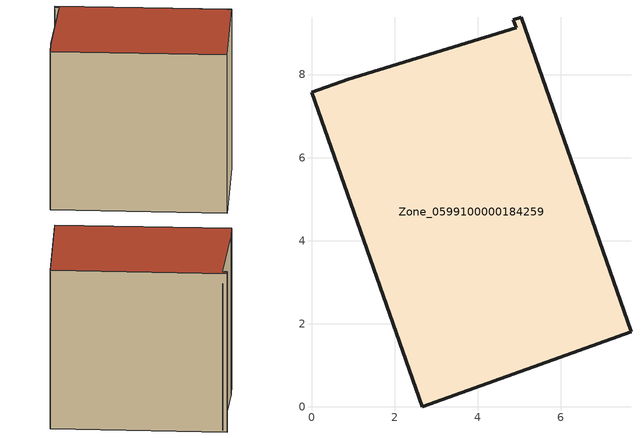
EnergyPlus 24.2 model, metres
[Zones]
Zone_0599100000184259
 floor ground (C_G): 4.86,9.31 5.05,9.38 7.69,1.8 2.67,0 0,7.57 0.88,7.89 4.92,9.12 z0
 wall outside (C_F): 2.67,0 7.69,1.8 5.05,9.38 4.86,9.31 4.92,9.12 0.88,7.89 0,7.57 2.67,0 z0:7.76
 roof outside (C_R): 5.05,9.38 4.86,9.31 4.92,9.12 0.88,7.89 0,7.57 2.67,0 7.69,1.8 z7.76
[BUILDING]
Pand.0599100000184259: North Axis=0; Terrain=City; Loads Convergence Tolerance Value=0.04; Temperature Convergence Tolerance Value=0.4; Solar Distribution=FullExterior; Maximum Number of Warmup Days=25; Minimum Number of Warmup Days=1
[Site:Location]
Rotterdam.The.Hague.AP_ZH_NLD Design_Conditions: Latitude=51.96; Longitude=4.45; Time Zone=1; Elevation=-4.5
[SITE:GROUNDTEMPERATURE:BUILDINGSURFACE]
18, 18, 18, 18, 18, 18, 18, 18, 18, 18, 18, 18
[MATERIAL] Thermal Absorptance=0.9; Solar Absorptance=0.7; Visible Absorptance=0.7
Name | Roughness | Thickness | Conductivity | Density | Specific Heat
G.TI.1946 | MediumSmooth | 0.15 | 1 | 540 | 1210
F.TI.1946 | Rough | 0.3 | 0.857143 | 1920 | 840
R.TI.1946 | MediumRough | 0.2 | 0.1 | 1500 | 1000
[CONSTRUCTION]
C_G: G.TI.1946
C_F: F.TI.1946
C_R: R.TI.1946
[ZONE]
Zone_0599100000184259: Type=1; Multiplier=1; Ceiling Height=Autocalculate; Volume=Autocalculate; Floor Area=autocalculate; Part of Total Floor Area=Yes
[ZONEINFILTRATION:DESIGNFLOWRATE]
Infil_Zone_0599100000184259: Zone or ZoneList or Space or SpaceList=Zone_0599100000184259; Schedule=AlwaysOn; Design Flow Rate Calculation Method=Flow/Area; Flow Rate per Floor Area=0.003; Constant Term Coefficient=1; Temperature Term Coefficient=0; Velocity Term Coefficient=0; Velocity Squared Term Coefficient=0
[HVACTEMPLATE:ZONE:IDEALLOADSAIRSYSTEM]
Zone_0599100000184259: Maximum Heating Supply Air Temperature=50; Minimum Cooling Supply Air Temperature=13; Maximum Heating Supply Air Humidity Ratio=0.0156; Minimum Cooling Supply Air Humidity Ratio=0.0077; Heating Limit=NoLimit; Cooling Limit=NoLimit; Dehumidification Control Type=ConstantSensibleHeatRatio; Cooling Sensible Heat Ratio=0.7; Dehumidification Setpoint=60; Humidification Control Type=None; Humidification Setpoint=30; Outdoor Air Method=None; Outdoor Air Flow Rate per Person=0.00944; Outdoor Air Flow Rate per Zone Floor Area=0; Outdoor Air Flow Rate per Zone=0; Demand Controlled Ventilation Type=None; Outdoor Air Economizer Type=NoEconomizer; Heat Recovery Type=None; Sensible Heat Recovery Effectiveness=0.7; Latent Heat Recovery Effectiveness=0.65
[ZONECONTROL:THERMOSTAT]
ThermostatControl_Zone_0599100000184259: Zone or ZoneList=Zone_0599100000184259; Control Type Schedule=DualSetpointControlType; Control 1=Thermostat_Zone_0599100000184259; Temperature Difference Between Cutout And Setpoint=0
[THERMOSTATSETPOINT:DUALSETPOINT]
Thermostat_Zone_0599100000184259: Heating Setpoint Temperature Schedule=HeatingSetpoint_Zone_0599100000184259; Cooling Setpoint Temperature Schedule=CoolingSetpoint_Zone_0599100000184259
[SCHEDULE:COMPACT]
HeatingSetpoint_Zone_0599100000184259: Through: 12/31, For: AllDays, Until: 24:00, 21
CoolingSetpoint_Zone_0599100000184259: Through: 12/31, For: AllDays, Until: 24:00, 24
DualSetpointControlType: Through: 12/31, For: AllDays, Until: 24:00, 4
AlwaysOn: Through: 12/31, For: AllDays, Until: 24:00, 1
